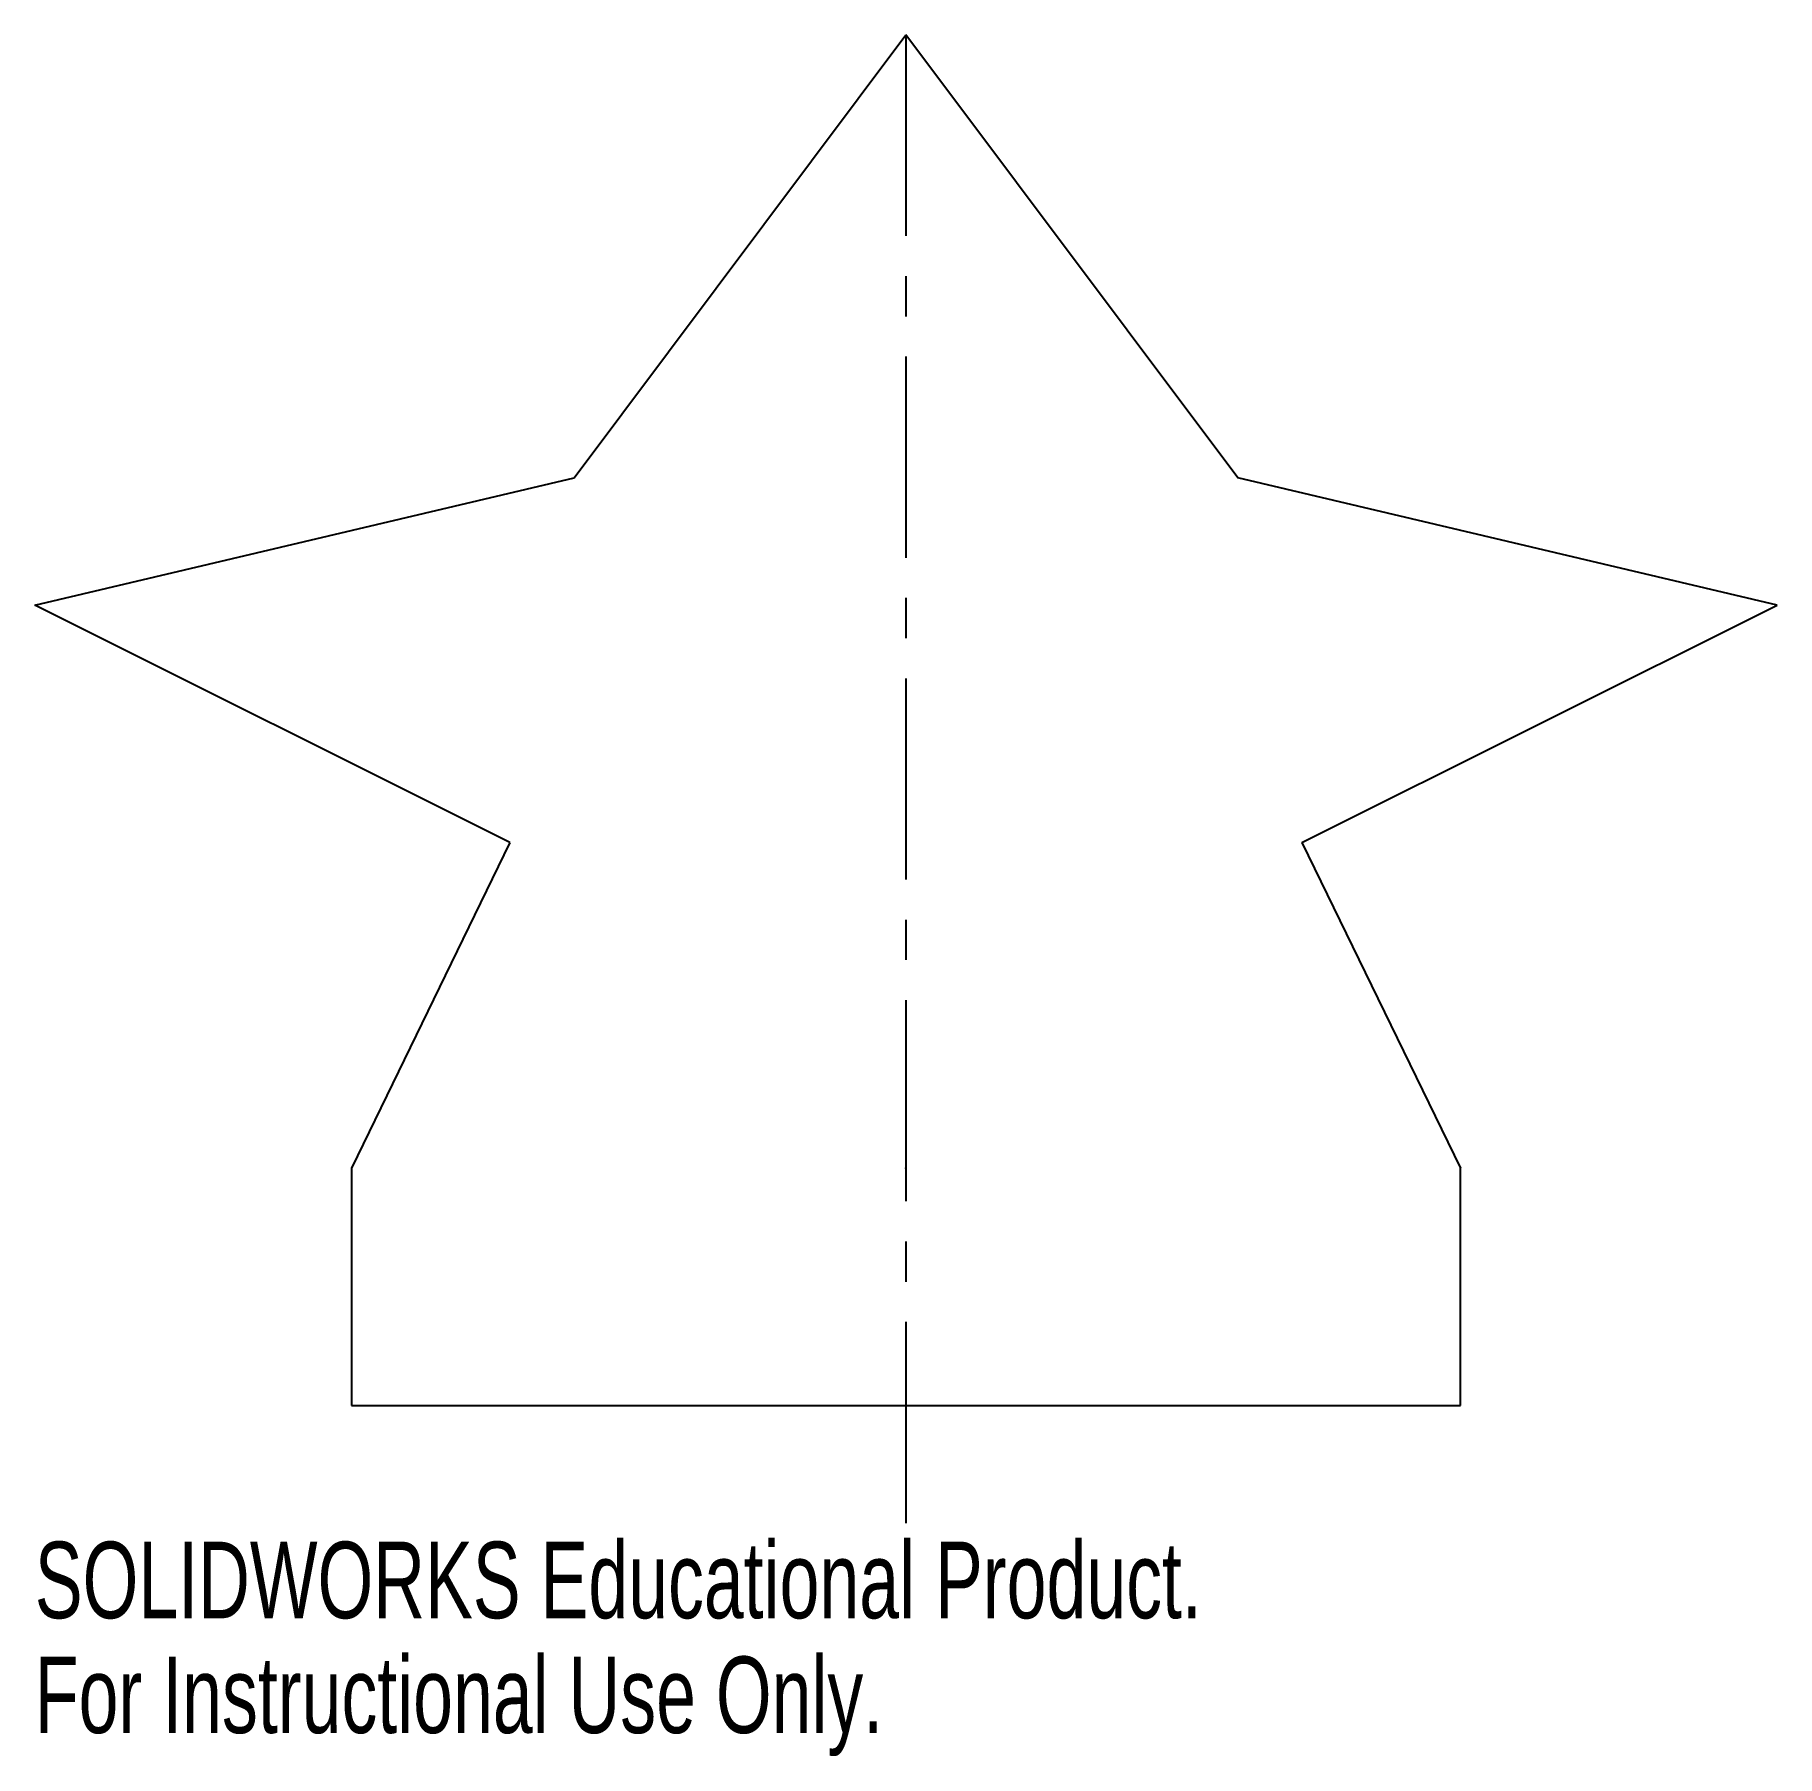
# Model space of a CAD drawing. Header units: millimetres. Extents: x -28 to 82, y -37 to 72.
import ezdxf

# ---------------------------------------------------------------- set-up
doc = ezdxf.new("R2010")
doc.units = ezdxf.units.MM
doc.header["$PDSIZE"] = -1
doc.linetypes.add('CENTERX2', pattern=[20.32, 12.7, -2.54, 2.54, -2.54])
doc.styles.add('SLDTEXTSTYLE0', font='TXT', dxfattribs={"width": 0.7})

msp = doc.modelspace()

# ---------------------------------------------------------------- linework, layer by layer
at = {"color": 7, "linetype": 'Continuous'}
for p, q in [((6.27, 43.59), (27.21, 71.56)), ((48.16, 43.59), (27.21, 71.56)), ((-27.79, 35.55), (6.27, 43.59)), ((82.21, 35.55), (48.16, 43.59)), ((2.21, 20.55), (-27.79, 35.55)), ((52.21, 20.55), (82.21, 35.55)), ((2.21, 20.55), (-7.79, 0)), ((52.21, 20.55), (62.21, 0)), ((-7.79, 0), (-7.79, -15)), ((62.21, -15), (62.21, 0)), ((-7.79, -15), (62.21, -15))]:
    msp.add_line(p, q, dxfattribs=at)
at = {"color": 7, "linetype": 'CENTERX2'}
msp.add_line((27.21, 71.56), (27.21, -22.58), dxfattribs=at)
at = {"color": 7, "linetype": 'Continuous'}
msp.add_point((27.21, 0), dxfattribs=at)

# ---------------------------------------------------------------- texts
at = {"color": 7, "linetype": 'Continuous', "char_height": 4.8336, "attachment_point": 1, "style": 'SLDTEXTSTYLE0'}
for s, insert in [('SOLIDWORKS Educational Product.', (-27.79, -23.6)), ('For Instructional Use Only.', (-27.79, -30.85))]:
    msp.add_mtext(s, dxfattribs=dict(at, insert=insert))

doc.saveas('drawing.dxf')
